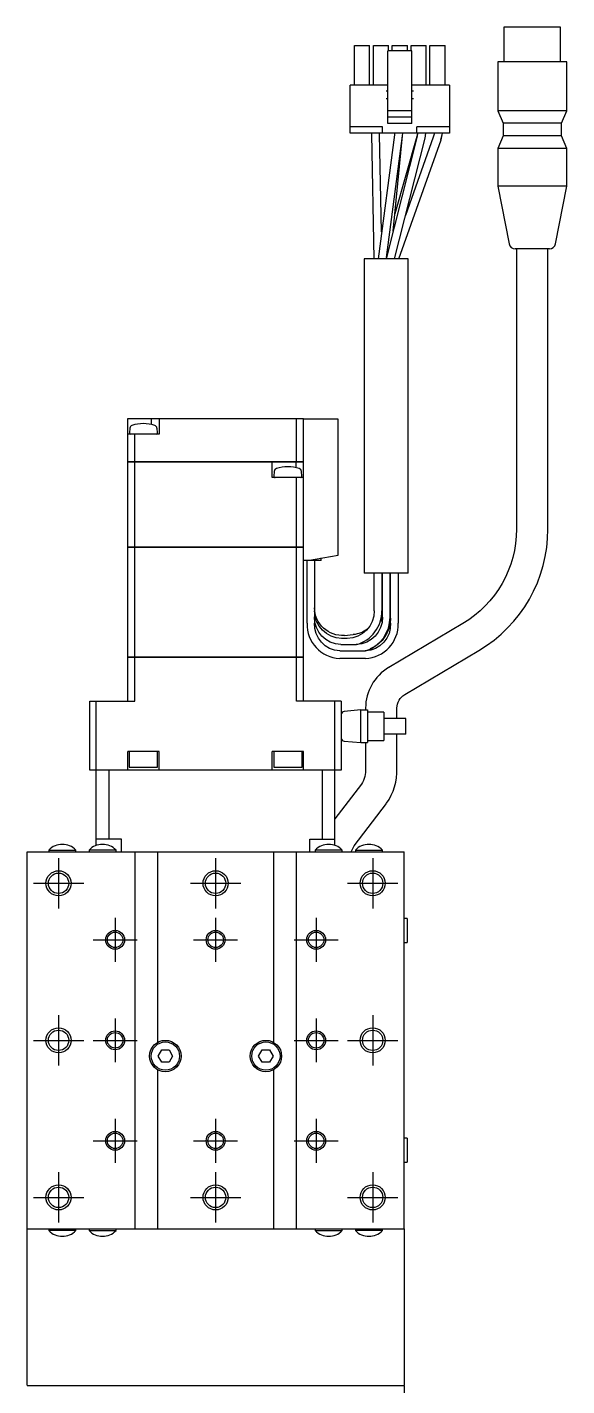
# Model space of a CAD drawing. Extents: x 0 to 921, y -8 to 744.
# Drawn here: x 360.5 to 446.4, y 302.3 to 518.6 of the extents above; entities that cross this region are included whole.
import ezdxf

# ---------------------------------------------------------------- set-up
doc = ezdxf.new("R2010")
doc.units = 0
doc.header["$LTSCALE"] = 0.5
doc.linetypes.add('CENTER', pattern=[50.8, 31.75, -6.35, 6.35, -6.35])
for name, color, linetype in [('MSM_CENTER', 1, 'CENTER'), ('MSM_CONTINUOUS', 7, 'CONTINUOUS'), ('MSM_NARROW', 5, 'CONTINUOUS')]:
    doc.layers.add(name, color=color, linetype=linetype)

msp = doc.modelspace()

# ---------------------------------------------------------------- linework, layer by layer
at = {"layer": 'MSM_CENTER'}
for p, q in [((365.45, 386.35), (365.45, 378.35)), ((390.45, 386.35), (390.45, 378.35)), ((415.45, 386.35), (415.45, 378.35)), ((361.45, 382.35), (369.45, 382.35)), ((386.45, 382.35), (394.45, 382.35)), ((411.45, 382.35), (419.45, 382.35)), ((374.45, 376.85), (374.45, 369.85)), ((390.45, 376.85), (390.45, 369.85)), ((406.45, 376.85), (406.45, 369.85)), ((370.95, 373.35), (377.95, 373.35)), ((386.95, 373.35), (393.95, 373.35)), ((402.95, 373.35), (409.95, 373.35)), ((365.45, 361.35), (365.45, 353.35)), ((415.45, 361.35), (415.45, 353.35)), ((374.45, 360.85), (374.45, 353.85)), ((406.45, 360.85), (406.45, 353.85)), ((361.45, 357.35), (369.45, 357.35)), ((370.95, 357.35), (377.95, 357.35)), ((402.95, 357.35), (409.95, 357.35)), ((411.45, 357.35), (419.45, 357.35)), ((374.45, 344.85), (374.45, 337.85)), ((390.45, 344.85), (390.45, 337.85)), ((406.45, 344.85), (406.45, 337.85)), ((370.95, 341.35), (377.95, 341.35)), ((386.95, 341.35), (393.95, 341.35)), ((402.95, 341.35), (409.95, 341.35)), ((365.45, 336.35), (365.45, 328.35)), ((390.45, 336.35), (390.45, 328.35)), ((415.45, 336.35), (415.45, 328.35)), ((361.45, 332.35), (369.45, 332.35)), ((386.45, 332.35), (394.45, 332.35)), ((411.45, 332.35), (419.45, 332.35))]:
    msp.add_line(p, q, dxfattribs=at)
at = {"layer": 'MSM_CONTINUOUS'}
for p, q in [((445.35, 518.65), (436.35, 518.65)), ((436.35, 518.65), (436.35, 513.15)), ((445.35, 513.15), (445.35, 518.65)), ((412.57, 509.4), (412.57, 515.75)), ((412.57, 515.75), (414.97, 515.75)), ((414.97, 509.4), (414.97, 515.75)), ((415.57, 515.75), (417.97, 515.75)), ((415.57, 509.4), (415.57, 515.75)), ((421.7, 514.86), (417.84, 514.86)), ((417.84, 505.32), (417.84, 514.86)), ((417.97, 514.86), (417.97, 515.75)), ((418.57, 514.86), (418.57, 515.75)), ((418.57, 515.75), (420.97, 515.75)), ((420.97, 514.86), (420.97, 515.75)), ((421.57, 514.86), (421.57, 515.75)), ((421.57, 515.75), (423.97, 515.75)), ((421.7, 505.32), (421.7, 514.86)), ((423.97, 509.4), (423.97, 515.75)), ((424.57, 509.4), (424.57, 515.75)), ((424.57, 515.75), (426.97, 515.75)), ((426.97, 509.4), (426.97, 515.75)), ((446.35, 513.15), (435.35, 513.15)), ((435.35, 513.15), (435.35, 505.35)), ((446.35, 505.35), (446.35, 513.15)), ((411.85, 501.75), (411.85, 509.4)), ((417.84, 509.4), (411.85, 509.4)), ((417.84, 508.45), (417.59, 508.45)), ((427.7, 509.4), (421.7, 509.4)), ((421.95, 508.45), (421.7, 508.45)), ((427.7, 509.4), (427.7, 501.75)), ((417.59, 507.3), (417.84, 507.3)), ((421.7, 507.3), (421.95, 507.3)), ((417.84, 504.3), (417.84, 505.32)), ((421.7, 505.32), (417.84, 505.32)), ((421.7, 504.3), (417.84, 504.3)), ((417.84, 503.3), (417.84, 504.3)), ((421.7, 504.3), (421.7, 505.32)), ((421.7, 503.3), (421.7, 504.3)), ((446.35, 505.35), (435.35, 505.35)), ((435.35, 505.35), (436.2, 503.35)), ((445.5, 503.35), (446.35, 505.35)), ((417.04, 502.77), (411.85, 502.77)), ((417.04, 501.75), (417.04, 502.77)), ((421.7, 503.3), (417.84, 503.3)), ((422.5, 501.75), (422.5, 502.77)), ((427.7, 502.77), (422.5, 502.77)), ((445.5, 503.35), (436.2, 503.35)), ((436.2, 503.35), (436.2, 501.35)), ((445.5, 501.35), (445.5, 503.35)), ((427.7, 501.75), (411.85, 501.75)), ((415.25, 501.75), (415.26, 501.57)), ((415.25, 501.75), (415.26, 501.64)), ((415.26, 501.64), (415.65, 481.75)), ((418.92, 501.51), (416.3, 481.75)), ((416.56, 501.6), (416.55, 501.75)), ((416.87, 486.05), (416.56, 501.6)), ((417.64, 481.96), (420.2, 501.33)), ((422.52, 501.3), (417.64, 481.96)), ((418.7, 486.16), (420.22, 501.34)), ((418.94, 501.75), (418.92, 501.51)), ((418.92, 481.75), (423.78, 500.99)), ((422.49, 501.25), (418.98, 488.93)), ((419.59, 481.75), (426.33, 500.72)), ((420.2, 501.33), (420.24, 501.75)), ((420.22, 501.34), (420.25, 501.75)), ((425.1, 501.15), (420.67, 488.68)), ((422.6, 501.75), (422.49, 501.25)), ((422.61, 501.75), (422.52, 501.3)), ((423.78, 500.99), (423.92, 501.75)), ((425.27, 501.75), (425.1, 501.14)), ((426.32, 500.71), (426.59, 501.75)), ((426.33, 500.72), (426.59, 501.75)), ((436.2, 501.35), (435.35, 499.35)), ((445.5, 501.35), (436.2, 501.35)), ((446.35, 499.35), (445.5, 501.35)), ((446.35, 499.35), (435.35, 499.35)), ((435.35, 499.35), (435.35, 493.35)), ((446.35, 493.35), (446.35, 499.35)), ((446.35, 493.35), (435.35, 493.35)), ((435.35, 493.35), (437.16, 484.15)), ((444.55, 484.15), (446.35, 493.35)), ((443.57, 483.35), (438.14, 483.35)), ((438.35, 483.35), (438.35, 438.74)), ((443.35, 438.74), (443.35, 483.35)), ((421.1, 481.75), (414.1, 481.75)), ((414.1, 481.75), (414.1, 431.75)), ((417.64, 481.96), (417.6, 481.75)), ((421.1, 431.75), (421.1, 481.75)), ((376.45, 449.46), (376.45, 456.35)), ((376.45, 456.35), (404.45, 456.35)), ((376.79, 454.82), (376.72, 454.05)), ((380.2, 456.35), (380.2, 455.41)), ((381.18, 454.05), (381.12, 454.82)), ((381.45, 456.35), (381.45, 453.85)), ((403.3, 449.46), (403.3, 456.35)), ((404.45, 418.35), (404.45, 456.35)), ((409.95, 456.25), (404.45, 456.25)), ((409.95, 434.61), (409.95, 456.25)), ((381.45, 453.85), (376.45, 453.85)), ((377.61, 449.46), (377.61, 453.85)), ((376.45, 449.46), (404.45, 449.46)), ((376.45, 435.85), (376.45, 449.45)), ((404.45, 449.45), (376.45, 449.45)), ((376.46, 449.45), (376.46, 449.46)), ((377.61, 449.45), (377.61, 449.46)), ((377.61, 435.85), (377.61, 449.45)), ((399.45, 446.95), (399.45, 449.45)), ((399.79, 447.93), (399.72, 447.16)), ((403.2, 449.45), (403.2, 448.52)), ((403.3, 449.45), (403.3, 449.46)), ((404.18, 447.16), (404.12, 447.93)), ((404.44, 449.45), (404.44, 449.46)), ((404.45, 446.95), (399.45, 446.95)), ((403.3, 435.85), (403.3, 446.95)), ((376.45, 435.85), (404.45, 435.85)), ((376.45, 418.35), (376.45, 435.84)), ((404.45, 435.84), (376.45, 435.84)), ((376.46, 435.85), (376.46, 435.84)), ((377.61, 435.85), (377.61, 435.84)), ((377.61, 418.35), (377.61, 435.84)), ((403.3, 435.85), (403.3, 435.84)), ((403.3, 418.35), (403.3, 435.84)), ((404.44, 435.85), (404.44, 435.84)), ((407.25, 433.75), (404.45, 433.75)), ((405, 423.75), (405, 433.75)), ((405.05, 433.75), (409.95, 434.61)), ((406.2, 433.75), (406.2, 423.75)), ((407.25, 433.75), (407.25, 434.14)), ((421.1, 431.75), (414.1, 431.75)), ((415.7, 425.75), (415.7, 431.75)), ((416.9, 431.75), (416.9, 424.75)), ((417, 424.75), (417, 431.75)), ((418.2, 431.75), (418.2, 424.75)), ((418.3, 423.75), (418.3, 431.75)), ((419.5, 431.75), (419.5, 423.75)), ((406.2, 426.23), (406.21, 425.99)), ((416.85, 424.04), (416.84, 424.01)), ((416.84, 424.01), (416.85, 424.04)), ((416.85, 424.04), (417, 425.25)), ((416.9, 424.75), (416.85, 424.04)), ((410.97, 421.82), (412.35, 421.94)), ((429.78, 423.69), (418, 416.7)), ((410.36, 420.35), (412.84, 420.35)), ((410.51, 421.35), (411.39, 421.35)), ((376.45, 418.35), (404.45, 418.35)), ((376.45, 411.35), (376.45, 418.34)), ((404.45, 418.34), (376.45, 418.34)), ((376.46, 418.35), (376.46, 418.34)), ((377.61, 418.35), (377.61, 418.34)), ((377.61, 411.35), (377.61, 418.34)), ((403.3, 418.35), (403.3, 418.34)), ((403.3, 411.35), (403.3, 418.34)), ((404.44, 418.35), (404.44, 418.34)), ((404.45, 411.35), (404.45, 418.34)), ((410.21, 419.35), (414.3, 419.35)), ((414.3, 418.15), (410.21, 418.15)), ((414.3, 419.36), (414.26, 419.35)), ((420.55, 412.4), (432.33, 419.39)), ((370.45, 400.35), (370.45, 411.35)), ((370.45, 411.35), (377.61, 411.35)), ((371.45, 388.38), (371.45, 411.35)), ((410.45, 411.35), (403.3, 411.35)), ((409.45, 388.38), (409.45, 411.35)), ((410.45, 411.35), (410.45, 400.35)), ((413.55, 409.95), (410.91, 409.72)), ((413.55, 404.75), (413.55, 409.95)), ((413.55, 409.95), (414.65, 409.95)), ((414.32, 410.25), (414.32, 409.95)), ((414.65, 409.95), (414.65, 404.75)), ((417.25, 409.6), (414.65, 409.6)), ((417.25, 409.6), (417.25, 405.1)), ((419.32, 408.6), (419.32, 410.25)), ((420.72, 408.6), (417.25, 408.6)), ((420.72, 406.1), (420.72, 408.6)), ((410.91, 404.98), (413.55, 404.75)), ((413.55, 404.75), (414.65, 404.75)), ((414.32, 404.75), (414.32, 400.62)), ((414.65, 405.1), (417.25, 405.1)), ((420.72, 406.1), (417.25, 406.1)), ((419.32, 400.62), (419.32, 406.1)), ((381.45, 403.35), (376.45, 403.35)), ((376.45, 400.35), (376.45, 403.35)), ((376.7, 403.35), (376.7, 400.85)), ((381.2, 400.85), (381.2, 403.35)), ((381.45, 400.35), (381.45, 403.35)), ((404.45, 403.35), (399.45, 403.35)), ((399.45, 400.35), (399.45, 403.35)), ((399.7, 403.35), (399.7, 400.85)), ((404.2, 400.85), (404.2, 403.35)), ((404.45, 400.35), (404.45, 403.35)), ((410.45, 400.35), (370.45, 400.35)), ((373.45, 400.35), (373.45, 389.35)), ((376.7, 400.85), (381.2, 400.85)), ((399.7, 400.85), (404.2, 400.85)), ((407.45, 389.35), (407.45, 400.35)), ((413.69, 398.12), (409.45, 392.59)), ((412.49, 388.33), (417.66, 395.08)), ((375.45, 389.35), (371.45, 389.35)), ((375.45, 387.35), (375.45, 389.35)), ((405.45, 387.35), (405.45, 389.35)), ((405.45, 389.35), (409.45, 389.35)), ((360.45, 327.35), (360.45, 387.35)), ((360.45, 387.35), (420.45, 387.35)), ((363.9, 387.64), (368.2, 387.64)), ((363.9, 387.64), (363.9, 387.35)), ((368.2, 387.35), (368.2, 387.64)), ((374.6, 387.64), (370.3, 387.64)), ((370.3, 387.64), (370.3, 387.35)), ((374.6, 387.35), (374.6, 387.64)), ((377.65, 327.35), (377.65, 387.35)), ((381.25, 357.04), (381.25, 387.35)), ((399.65, 387.35), (399.65, 357.04)), ((403.25, 387.35), (403.25, 327.35)), ((410.6, 387.64), (406.3, 387.64)), ((406.3, 387.64), (406.3, 387.35)), ((410.6, 387.35), (410.6, 387.64)), ((412.05, 387.35), (412.49, 388.33)), ((412.05, 387.35), (412.05, 387.35)), ((412.7, 387.64), (417, 387.64)), ((412.7, 387.64), (412.7, 387.35)), ((417, 387.35), (417, 387.64)), ((420.45, 327.35), (420.45, 387.35)), ((420.95, 376.75), (420.45, 376.75)), ((420.95, 376.75), (420.95, 372.95)), ((420.45, 372.95), (420.95, 372.95)), ((381.3, 354.85), (381.88, 355.85)), ((381.88, 353.85), (381.3, 354.85)), ((381.88, 355.85), (383.03, 355.85)), ((383.03, 355.85), (383.61, 354.85)), ((383.61, 354.85), (383.03, 353.85)), ((397.3, 354.85), (397.88, 355.85)), ((397.88, 353.85), (397.3, 354.85)), ((397.88, 355.85), (399.03, 355.85)), ((399.03, 355.85), (399.61, 354.85)), ((399.61, 354.85), (399.03, 353.85)), ((381.25, 327.35), (381.25, 352.65)), ((383.03, 353.85), (381.88, 353.85)), ((399.03, 353.85), (397.88, 353.85)), ((399.65, 352.65), (399.65, 327.35)), ((420.95, 341.75), (420.45, 341.75)), ((420.95, 341.75), (420.95, 337.95)), ((420.45, 337.95), (420.95, 337.95)), ((360.45, 327.35), (420.45, 327.35)), ((360.45, 302.45), (360.45, 327.35)), ((363.9, 327.35), (363.9, 327.05)), ((368.2, 327.05), (363.9, 327.05)), ((368.2, 327.05), (368.2, 327.35)), ((370.3, 327.35), (370.3, 327.05)), ((370.3, 327.05), (374.6, 327.05)), ((374.6, 327.05), (374.6, 327.35)), ((406.3, 327.35), (406.3, 327.05)), ((406.3, 327.05), (410.6, 327.05)), ((410.6, 327.05), (410.6, 327.35)), ((412.7, 327.35), (412.7, 327.05)), ((417, 327.05), (412.7, 327.05)), ((417, 327.05), (417, 327.35)), ((420.45, 327.35), (420.45, 302.45)), ((360.45, 302.45), (360.55, 302.35)), ((420.45, 302.35), (360.45, 302.35)), ((420.35, 302.35), (420.45, 302.45)), ((420.45, 302.35), (420.45, 279.35))]:
    msp.add_line(p, q, dxfattribs=at)
for centre, radius in [((365.45, 382.35), 1.62), ((390.45, 382.35), 1.62), ((415.45, 382.35), 1.62), ((374.45, 373.35), 1.23), ((390.45, 373.35), 1.23), ((406.45, 373.35), 1.23), ((365.45, 357.35), 1.62), ((374.45, 357.35), 1.23), ((382.45, 354.85), 2.5), ((382.45, 354.85), 2.25), ((398.45, 354.85), 2.5), ((398.45, 354.85), 2.25), ((406.45, 357.35), 1.23), ((415.45, 357.35), 1.62), ((374.45, 341.35), 1.23), ((390.45, 341.35), 1.23), ((406.45, 341.35), 1.23), ((365.45, 332.35), 1.62), ((390.45, 332.35), 1.62), ((415.45, 332.35), 1.62)]:
    msp.add_circle(centre, radius, dxfattribs=at)
for centre, radius, start, end in [((438.14, 484.35), 1, 191.1187, 270), ((443.57, 484.35), 1, 270, 348.8813), ((377.29, 454.78), 0.5, 107.6292, 175), ((378.95, 449.54), 6, 72.3708, 107.6292), ((380.62, 454.78), 0.5, 5, 72.3708), ((376.92, 454.04), 0.2, 175, 251.8051), ((380.99, 454.04), 0.2, 288.1949, 5), ((400.29, 447.89), 0.5, 107.6292, 175), ((401.95, 442.65), 6, 72.3708, 107.6292), ((403.62, 447.89), 0.5, 5, 72.3708), ((399.92, 447.15), 0.2, 175, 270), ((403.99, 447.15), 0.2, 270, 5), ((420.85, 438.74), 22.5, 300.673, 0.003), ((411.32, 425.72), 5.59, 285.9654, 0.2921), ((412.64, 424.67), 5.57, 287.3809, 0.7723), ((410.41, 423.56), 5.41, 177.9657, 267.8137), ((414.1, 423.55), 5.41, 272.1273, 2.0933), ((421.82, 410.25), 7.5, 120.6717, 180.0024), ((410.95, 409.22), 0.5, 95, 180), ((410.95, 405.48), 0.5, 180, 265), ((410.07, 400.38), 9.25, 325.0691, 1.4996), ((366.05, 385.55), 3, 44.22, 135.78), ((372.45, 385.55), 3, 44.22, 135.78), ((408.45, 385.55), 3, 44.22, 135.78), ((414.85, 385.55), 3, 44.22, 135.78), ((366.05, 329.15), 3, 224.22, 315.78), ((372.45, 329.15), 3, 224.22, 315.78), ((408.45, 329.15), 3, 224.22, 315.78), ((414.85, 329.15), 3, 224.22, 315.78)]:
    msp.add_arc(centre, radius, start, end, dxfattribs=at)
at = {"layer": 'MSM_CONTINUOUS', "extrusion": (0, 0, -1)}
for centre, radius, start, end in [((-420.85, 438.74), 17.5, 179.9958, 239.326), ((-410.59, 426.2), 4.39, 265.0821, 0.1308), ((-410.49, 424.63), 4.29, 271.642, 1.5567), ((-410.56, 425.7), 4.36, 270.5892, 0.5857), ((-411.35, 425.7), 4.36, 179.4314, 269.3937), ((-412.72, 424.63), 4.29, 178.4892, 268.3121), ((-412.86, 424.64), 5.45, 181.1091, 246.0046), ((-410.42, 423.56), 4.22, 272.8542, 2.5704), ((-411.97, 426.3), 4.37, 232.9581, 264.9542), ((-414.09, 423.56), 4.22, 177.5064, 267.069), ((-421.82, 410.25), 2.5, 359.9934, 59.3213), ((-409.71, 400.46), 4.61, 177.9819, 210.4344)]:
    msp.add_arc(centre, radius, start, end, dxfattribs=at)
at = {"layer": 'MSM_NARROW'}
for centre, radius in [((365.45, 382.35), 2), ((390.45, 382.35), 2), ((415.45, 382.35), 2), ((374.45, 373.35), 1.5), ((390.45, 373.35), 1.5), ((406.45, 373.35), 1.5), ((365.45, 357.35), 2), ((415.45, 357.35), 2), ((374.45, 357.35), 1.5), ((406.45, 357.35), 1.5), ((374.45, 341.35), 1.5), ((390.45, 341.35), 1.5), ((406.45, 341.35), 1.5), ((365.45, 332.35), 2), ((390.45, 332.35), 2), ((415.45, 332.35), 2)]:
    msp.add_circle(centre, radius, dxfattribs=at)

doc.saveas('drawing.dxf')
